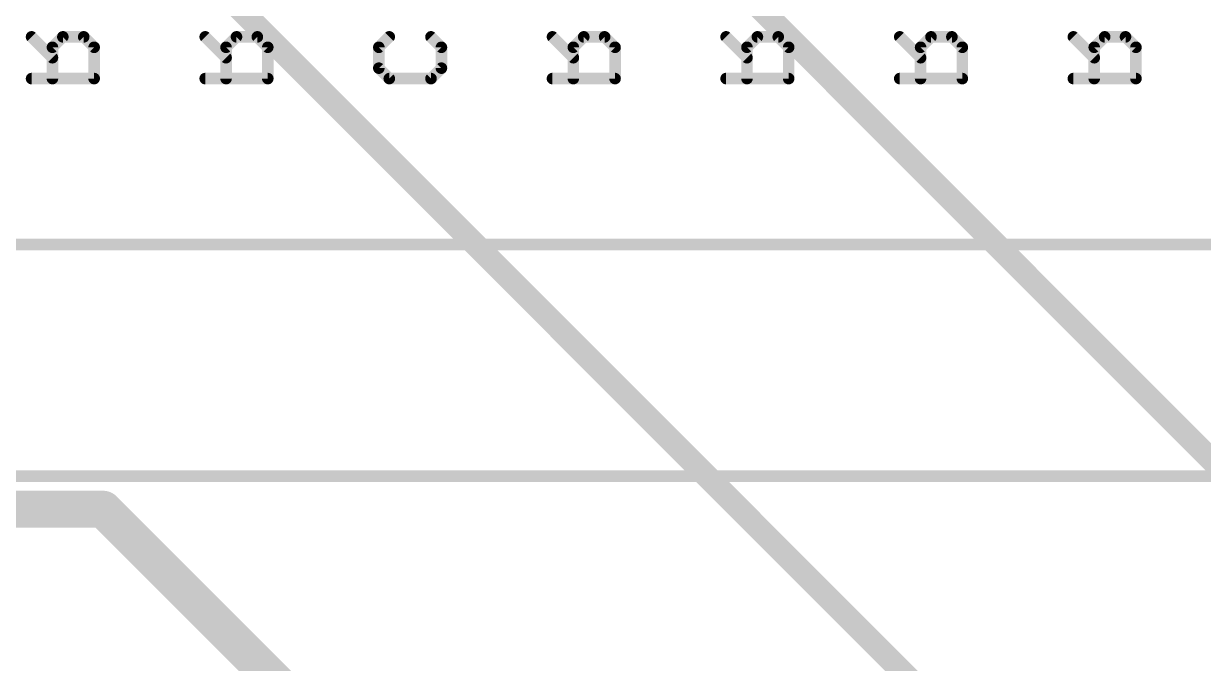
# Model space of a CAD drawing. Extents: x -0.1 to 85.2, y -25.2 to 58.4.
# Drawn here: x 55.22 to 68.17, y 27.3 to 34.32 of the extents above; entities that cross this region are included whole.
import ezdxf

# ---------------------------------------------------------------- set-up
doc = ezdxf.new("R2010")
doc.units = 0
for name, color, linetype in [('16', 175, 'CONTINUOUS'), ('26', 253, 'CONTINUOUS'), ('49', 253, 'CONTINUOUS')]:
    doc.layers.add(name, color=color, linetype=linetype)

msp = doc.modelspace()

# ---------------------------------------------------------------- linework, layer by layer
at = {"layer": '16'}
for points, const_width in [([(67.31, 24.765), (55.88, 36.195)], 0.254), ([(68.58, 29.21), (61.595, 36.195)], 0.254), ([(40.64, 28.995), (56.095, 28.995)], 0.4064), ([(56.095, 28.995), (78.74, 6.35)], 0.4064)]:
    msp.add_lwpolyline(points, dxfattribs=dict(at, const_width=const_width))
at = {"layer": '16', "const_width": 0.2032}
for points in [[(56.1668, 29.0668, 1), (56.0232, 28.9232)], [(56.095, 28.8934, 1), (56.095, 29.0966)]]:
    msp.add_lwpolyline(points, format="xyb", dxfattribs=at)
at = {"layer": '26', "const_width": 0.127}
for points in [[(55.5373, 33.9473), (55.3085, 34.1761)], [(55.6517, 34.1761), (55.5373, 34.0617)], [(55.8805, 34.1761), (55.6517, 34.1761)], [(55.9949, 34.0617), (55.8805, 34.1761)], [(57.4423, 33.9473), (57.2135, 34.1761)], [(57.5567, 34.1761), (57.4423, 34.0617)], [(57.7855, 34.1761), (57.5567, 34.1761)], [(57.8999, 34.0617), (57.7855, 34.1761)], [(59.1185, 34.0617), (59.2329, 34.1761)], [(59.6905, 34.1761), (59.8049, 34.0617)], [(61.2523, 33.9473), (61.0235, 34.1761)], [(61.3667, 34.1761), (61.2523, 34.0617)], [(61.5955, 34.1761), (61.3667, 34.1761)], [(61.7099, 34.0617), (61.5955, 34.1761)], [(63.1573, 33.9473), (62.9285, 34.1761)], [(63.2717, 34.1761), (63.1573, 34.0617)], [(63.5005, 34.1761), (63.2717, 34.1761)], [(63.6149, 34.0617), (63.5005, 34.1761)], [(65.0623, 33.9473), (64.8335, 34.1761)], [(65.1767, 34.1761), (65.0623, 34.0617)], [(65.4055, 34.1761), (65.1767, 34.1761)], [(65.5199, 34.0617), (65.4055, 34.1761)], [(66.9673, 33.9473), (66.7385, 34.1761)], [(67.0817, 34.1761), (66.9673, 34.0617)], [(67.3105, 34.1761), (67.0817, 34.1761)], [(67.4249, 34.0617), (67.3105, 34.1761)], [(55.5373, 34.0617), (55.5373, 33.7185)], [(55.9949, 33.7185), (55.9949, 34.0617)], [(57.4423, 34.0617), (57.4423, 33.7185)], [(57.8999, 33.7185), (57.8999, 34.0617)], [(59.1185, 33.8329), (59.1185, 34.0617)], [(59.8049, 34.0617), (59.8049, 33.8329)], [(61.2523, 34.0617), (61.2523, 33.7185)], [(61.7099, 33.7185), (61.7099, 34.0617)], [(63.1573, 34.0617), (63.1573, 33.7185)], [(63.6149, 33.7185), (63.6149, 34.0617)], [(65.0623, 34.0617), (65.0623, 33.7185)], [(65.5199, 33.7185), (65.5199, 34.0617)], [(66.9673, 34.0617), (66.9673, 33.7185)], [(67.4249, 33.7185), (67.4249, 34.0617)], [(59.2329, 33.7185), (59.1185, 33.8329)], [(59.8049, 33.8329), (59.6905, 33.7185)], [(55.3085, 33.7185), (55.9949, 33.7185)], [(57.2135, 33.7185), (57.8999, 33.7185)], [(59.6905, 33.7185), (59.2329, 33.7185)], [(61.0235, 33.7185), (61.7099, 33.7185)], [(62.9285, 33.7185), (63.6149, 33.7185)], [(64.8335, 33.7185), (65.5199, 33.7185)], [(66.7385, 33.7185), (67.4249, 33.7185)]]:
    msp.add_lwpolyline(points, dxfattribs=at)
at = {"layer": '26', "const_width": 0.0635}
for points in [[(55.331, 34.1985, 1), (55.286, 34.1536)], [(55.6517, 34.2078, 1), (55.6517, 34.1443)], [(55.6741, 34.1536, 1), (55.6292, 34.1985)], [(55.9029, 34.1985, 1), (55.858, 34.1536)], [(55.8805, 34.1443, 1), (55.8805, 34.2078)], [(57.236, 34.1985, 1), (57.191, 34.1536)], [(57.5567, 34.2078, 1), (57.5567, 34.1443)], [(57.5791, 34.1536, 1), (57.5342, 34.1985)], [(57.8079, 34.1985, 1), (57.763, 34.1536)], [(57.7855, 34.1443, 1), (57.7855, 34.2078)], [(59.2553, 34.1536, 1), (59.2104, 34.1985)], [(59.7129, 34.1985, 1), (59.668, 34.1536)], [(61.046, 34.1985, 1), (61.001, 34.1536)], [(61.3667, 34.2078, 1), (61.3667, 34.1443)], [(61.3891, 34.1536, 1), (61.3442, 34.1985)], [(61.6179, 34.1985, 1), (61.573, 34.1536)], [(61.5955, 34.1443, 1), (61.5955, 34.2078)], [(62.951, 34.1985, 1), (62.906, 34.1536)], [(63.2717, 34.2078, 1), (63.2717, 34.1443)], [(63.2941, 34.1536, 1), (63.2492, 34.1985)], [(63.5229, 34.1985, 1), (63.478, 34.1536)], [(63.5005, 34.1443, 1), (63.5005, 34.2078)], [(64.856, 34.1985, 1), (64.811, 34.1536)], [(65.1767, 34.2078, 1), (65.1767, 34.1443)], [(65.1991, 34.1536, 1), (65.1542, 34.1985)], [(65.4279, 34.1985, 1), (65.383, 34.1536)], [(65.4055, 34.1443, 1), (65.4055, 34.2078)], [(66.761, 34.1985, 1), (66.716, 34.1536)], [(67.0817, 34.2078, 1), (67.0817, 34.1443)], [(67.1041, 34.1536, 1), (67.0592, 34.1985)], [(67.3329, 34.1985, 1), (67.288, 34.1536)], [(67.3105, 34.1443, 1), (67.3105, 34.2078)], [(55.569, 34.0617, 1), (55.5055, 34.0617)], [(55.5148, 34.0841, 1), (55.5597, 34.0392)], [(56.0266, 34.0617, 1), (55.9631, 34.0617)], [(55.9724, 34.0392, 1), (56.0173, 34.0841)], [(57.474, 34.0617, 1), (57.4105, 34.0617)], [(57.4198, 34.0841, 1), (57.4647, 34.0392)], [(57.9316, 34.0617, 1), (57.8681, 34.0617)], [(57.8774, 34.0392, 1), (57.9223, 34.0841)], [(59.1503, 34.0617, 1), (59.0868, 34.0617)], [(59.096, 34.0841, 1), (59.141, 34.0392)], [(59.8366, 34.0617, 1), (59.7731, 34.0617)], [(59.7824, 34.0392, 1), (59.8273, 34.0841)], [(61.284, 34.0617, 1), (61.2205, 34.0617)], [(61.2298, 34.0841, 1), (61.2747, 34.0392)], [(61.7416, 34.0617, 1), (61.6781, 34.0617)], [(61.6874, 34.0392, 1), (61.7323, 34.0841)], [(63.189, 34.0617, 1), (63.1255, 34.0617)], [(63.1348, 34.0841, 1), (63.1797, 34.0392)], [(63.6466, 34.0617, 1), (63.5831, 34.0617)], [(63.5924, 34.0392, 1), (63.6373, 34.0841)], [(65.094, 34.0617, 1), (65.0305, 34.0617)], [(65.0398, 34.0841, 1), (65.0847, 34.0392)], [(65.5516, 34.0617, 1), (65.4881, 34.0617)], [(65.4974, 34.0392, 1), (65.5423, 34.0841)], [(66.999, 34.0617, 1), (66.9355, 34.0617)], [(66.9448, 34.0841, 1), (66.9897, 34.0392)], [(67.4566, 34.0617, 1), (67.3931, 34.0617)], [(67.4024, 34.0392, 1), (67.4473, 34.0841)], [(55.5148, 33.9248, 1), (55.5597, 33.9697)], [(57.4198, 33.9248, 1), (57.4647, 33.9697)], [(61.2298, 33.9248, 1), (61.2747, 33.9697)], [(63.1348, 33.9248, 1), (63.1797, 33.9697)], [(65.0398, 33.9248, 1), (65.0847, 33.9697)], [(66.9448, 33.9248, 1), (66.9897, 33.9697)], [(59.141, 33.8553, 1), (59.096, 33.8104)], [(59.0868, 33.8329, 1), (59.1503, 33.8329)], [(59.7731, 33.8329, 1), (59.8366, 33.8329)], [(59.8273, 33.8104, 1), (59.7824, 33.8553)], [(55.3085, 33.7503, 1), (55.3085, 33.6867)], [(55.5055, 33.7185, 1), (55.569, 33.7185)], [(55.9631, 33.7185, 1), (56.0266, 33.7185)], [(55.9949, 33.6867, 1), (55.9949, 33.7503)], [(57.2135, 33.7503, 1), (57.2135, 33.6867)], [(57.4105, 33.7185, 1), (57.474, 33.7185)], [(57.8681, 33.7185, 1), (57.9316, 33.7185)], [(57.8999, 33.6867, 1), (57.8999, 33.7503)], [(59.2329, 33.7503, 1), (59.2329, 33.6867)], [(59.2104, 33.696, 1), (59.2553, 33.741)], [(59.668, 33.741, 1), (59.7129, 33.696)], [(59.6905, 33.6867, 1), (59.6905, 33.7503)], [(61.0235, 33.7503, 1), (61.0235, 33.6867)], [(61.2205, 33.7185, 1), (61.284, 33.7185)], [(61.6781, 33.7185, 1), (61.7416, 33.7185)], [(61.7099, 33.6867, 1), (61.7099, 33.7503)], [(62.9285, 33.7503, 1), (62.9285, 33.6867)], [(63.1255, 33.7185, 1), (63.189, 33.7185)], [(63.5831, 33.7185, 1), (63.6466, 33.7185)], [(63.6149, 33.6867, 1), (63.6149, 33.7503)], [(64.8335, 33.7503, 1), (64.8335, 33.6867)], [(65.0305, 33.7185, 1), (65.094, 33.7185)], [(65.4881, 33.7185, 1), (65.5516, 33.7185)], [(65.5199, 33.6867, 1), (65.5199, 33.7503)], [(66.7385, 33.7503, 1), (66.7385, 33.6867)], [(66.9355, 33.7185, 1), (66.999, 33.7185)], [(67.3931, 33.7185, 1), (67.4566, 33.7185)], [(67.4249, 33.6867, 1), (67.4249, 33.7503)]]:
    msp.add_lwpolyline(points, format="xyb", dxfattribs=at)
at = {"layer": '49', "const_width": 0.127}
for points in [[(9.545, 31.8988), (75.545, 31.8988)], [(12.045, 29.3588), (73.045, 29.3588)]]:
    msp.add_lwpolyline(points, dxfattribs=at)

doc.saveas('drawing.dxf')
